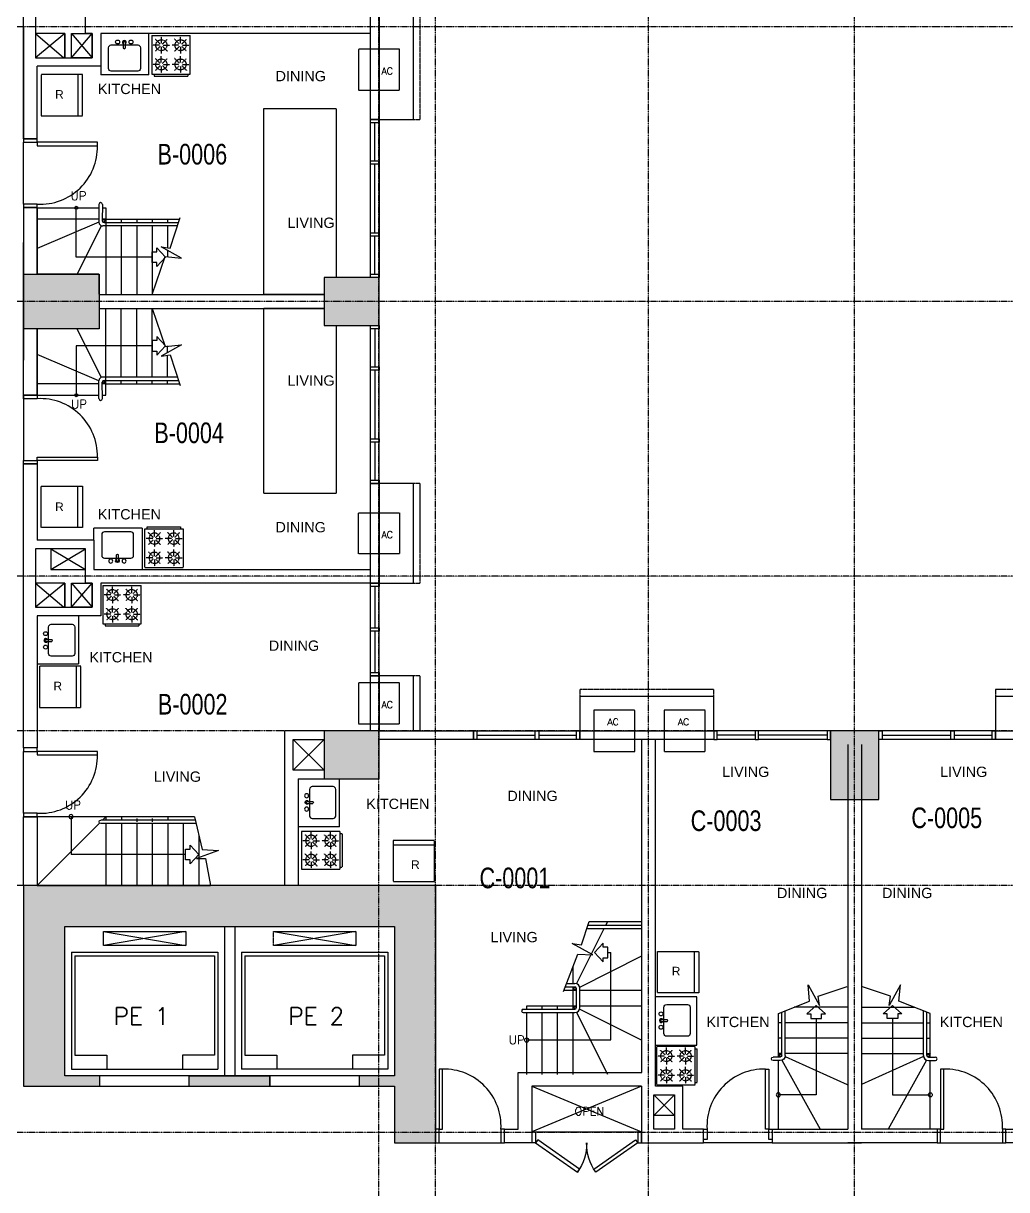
# Model space of a CAD drawing. Header units: inches. Extents: x -189245 to 740841, y -215444 to 469401.
# Drawn here: x 77961 to 92276, y -115911 to -98931 of the extents above; entities that cross this region are included whole.
import ezdxf
from ezdxf.enums import TextEntityAlignment as Align

# ---------------------------------------------------------------- set-up
doc = ezdxf.new("R2010")
doc.units = ezdxf.units.IN
doc.header["$LTSCALE"] = 10
doc.header["$MEASUREMENT"] = 0
for name, pattern in [('GRID NORMAL$0$GRID BASEMENT$0$GRID GROUND$0$GRID$0$$0$PHANTOM', [2.5, 1.25, -0.25, 0.25, -0.25, 0.25, -0.25]), ('HIDDEN', [0.375, 0.25, -0.125]), ('HIDDEN2', [0.1875, 0.125, -0.0625])]:
    doc.linetypes.add(name, pattern=pattern)
for name, color, linetype in [('1', 1, 'Continuous'), ('2', 2, 'Continuous'), ('A-DOOR', 1, 'Continuous'), ('A-EQUIPMENT', 2, 'Continuous'), ('A-EQUIPTMENT', 1, 'Continuous'), ('A-FIXTURE', 2, 'Continuous'), ('A-GRID', 8, 'Continuous'), ('A-HATCH COLUMN', 252, 'Continuous'), ('A-RAILING', 2, 'Continuous'), ('A-SHEARWALL', 6, 'Continuous'), ('A-STAIR', 1, 'Continuous'), ('A-TEXT', 3, 'Continuous'), ('A-UNIT NUMBER', 2, 'Continuous'), ('A-WINDOW', 2, 'Continuous'), ('BEAM-BODY PLANS', 150, 'HIDDEN2'), ('COLUMN', 6, 'Continuous'), ('PIPE CHASE OPENING', 1, 'Continuous'), ('TEXT', 3, 'Continuous'), ('TSG- DIM_PIPE CHASE', 1, 'Continuous'), ('TSG- plaster', 4, 'Continuous'), ('TSG- PRE CAST', 4, 'Continuous'), ('TSG-DIM_WINDWS', 1, 'Continuous')]:
    doc.layers.add(name, color=color, linetype=linetype)
doc.styles.add('ARIAL', font='ARIAL.TTF', dxfattribs={"width": 0.75})
doc.styles.add('PRSP_Simplex', font='simplex.shx')

# ---------------------------------------------------------------- blocks, each defined once
blk = doc.blocks.new('elevator - inside')
at = {"layer": 'A-EQUIPTMENT', "color": 1}
for p, q in [((562, 7526), (562, 7726)), ((562, 7726), (1762, 7726)), ((1762, 7726), (562, 7526)), ((562, 7726), (1762, 7526)), ((1762, 7726), (1762, 7526)), ((3037, 7726), (4237, 7726)), ((4237, 7726), (3037, 7526)), ((3037, 7726), (4237, 7526)), ((1762, 7526), (562, 7526)), ((4237, 7526), (3037, 7526)), ((97, 7426), (97, 5726)), ((97, 7426), (2228, 7426)), ((147, 7376), (147, 5926)), ((147, 7376), (2178, 7376)), ((2178, 7376), (2178, 5926)), ((2228, 7426), (2228, 5726)), ((2572, 7426), (2572, 5726)), ((2572, 7426), (4703, 7426)), ((2622, 7376), (2622, 5926)), ((2622, 7376), (4653, 7376)), ((4653, 7376), (4653, 5926)), ((4703, 7426), (4703, 5726)), ((147, 5926), (612, 5926)), ((612, 5926), (612, 5726)), ((2178, 5926), (1712, 5926)), ((1712, 5926), (1712, 5726)), ((2622, 5926), (3087, 5926)), ((3087, 5926), (3087, 5726)), ((4653, 5926), (4187, 5926)), ((4187, 5926), (4187, 5726)), ((97, 5726), (2228, 5726)), ((4703, 5726), (2572, 5726)), ((97, 2076), (2228, 2076)), ((97, 376), (97, 2076)), ((612, 1876), (612, 2076)), ((1712, 1876), (1712, 2076)), ((2228, 376), (2228, 2076)), ((4703, 2076), (2572, 2076)), ((2572, 376), (2572, 2076)), ((3087, 1876), (3087, 2076)), ((4187, 1876), (4187, 2076)), ((4703, 376), (4703, 2076)), ((147, 1876), (612, 1876)), ((147, 426), (147, 1876)), ((2178, 1876), (1712, 1876)), ((2178, 426), (2178, 1876)), ((2622, 426), (2622, 1876)), ((2622, 1876), (3087, 1876)), ((4653, 1876), (4187, 1876)), ((4653, 426), (4653, 1876)), ((97, 376), (2228, 376)), ((147, 426), (2178, 426)), ((2572, 376), (4703, 376)), ((2622, 426), (4653, 426)), ((1762, 276), (562, 276)), ((562, 276), (562, 76)), ((1762, 76), (562, 276)), ((562, 76), (1762, 276)), ((1762, 76), (1762, 276)), ((4237, 276), (3037, 276)), ((3037, 276), (3037, 76)), ((4237, 76), (3037, 276)), ((3037, 76), (4237, 276)), ((4237, 76), (4237, 276)), ((562, 76), (1762, 76)), ((3037, 76), (4237, 76))]:
    blk.add_line(p, q, dxfattribs=at)
at = {"layer": 'A-EQUIPTMENT', "color": 1, "linetype": 'HIDDEN'}
for p, q in [((3037, 7526), (3037, 7726)), ((4237, 7726), (4237, 7526))]:
    blk.add_line(p, q, dxfattribs=at)
blk = doc.blocks.new('telephone door')
at = {"layer": 'A-DOOR', "color": 2}
for p, q in [((50, -15), (0, -15)), ((50, -15), (0, -15)), ((50, -165), (50, -15)), ((50, -165), (50, -15)), ((1425, -15), (1475, -15)), ((1425, -165), (1425, -15)), ((1425, -15), (1475, -15)), ((1475, -15), (1475, -165)), ((0, -165), (50, -165)), ((0, -165), (50, -165)), ((1475, -165), (1425, -165)), ((1475, -165), (1425, -165))]:
    blk.add_line(p, q, dxfattribs=at)
at = {"layer": 'A-DOOR'}
for p, q in [((1425, -165), (1425, -15)), ((1475, -15), (1475, -165))]:
    blk.add_line(p, q, dxfattribs=at)
at = {"layer": 'A-DOOR', "color": 2}
for points in [[(615, 377), (643, 336), (79, -56), (50, -15)], [(860, 377), (832, 336), (1396, -56), (1425, -15)]]:
    blk.add_lwpolyline(points, close=True, dxfattribs=at)
at = {"layer": 'A-DOOR'}
for centre, start, end in [((50, -15), 0, 34.8007), ((1425, -15), 145.1993, 180)]:
    blk.add_arc(centre, 688, start, end, dxfattribs=at)
blk = doc.blocks.new('REF')
at = {"color": 1, "linetype": 'HIDDEN2'}
blk.add_line((-300, 535), (300, 535), dxfattribs=at)
blk.add_lwpolyline([(-300, 0), (300, 0), (300, 600), (-300, 600)], close=True, dxfattribs=at)
blk = doc.blocks.new('RANGE2')
at = {"layer": 'A-FIXTURE', "color": 1, "linetype": 'HIDDEN2'}
for p, q in [((-280, 0), (280, 0)), ((-280, 0), (-280, -560)), ((280, -560), (280, 0)), ((-166, -140), (-262, -140)), ((-158, -122), (-227, -53)), ((-158, -158), (-227, -227)), ((-140, -114), (-140, -18)), ((-140, -166), (-140, -262)), ((-122, -122), (-53, -53)), ((-122, -158), (-53, -227)), ((-114, -140), (-18, -140)), ((114, -140), (18, -140)), ((122, -122), (53, -53)), ((122, -158), (53, -227)), ((140, -114), (140, -18)), ((140, -166), (140, -262)), ((158, -122), (227, -53)), ((158, -158), (227, -227)), ((166, -140), (262, -140)), ((-158, -402), (-227, -333)), ((-140, -394), (-140, -298)), ((-122, -402), (-53, -333)), ((122, -402), (53, -333)), ((140, -394), (140, -298)), ((158, -402), (227, -333)), ((-166, -420), (-262, -420)), ((-158, -438), (-227, -507)), ((-140, -446), (-140, -542)), ((-122, -438), (-53, -507)), ((-114, -420), (-18, -420)), ((114, -420), (18, -420)), ((122, -438), (53, -507)), ((140, -446), (140, -542)), ((158, -438), (227, -507)), ((166, -420), (262, -420)), ((-280, -560), (280, -560)), ((-246, -560), (-246, -590)), ((-246, -590), (246, -590)), ((246, -560), (246, -590))]:
    blk.add_line(p, q, dxfattribs=at)
for centre in [(-140, -140), (140, -140), (-140, -420), (140, -420)]:
    blk.add_circle(centre, 80, dxfattribs=at)
blk = doc.blocks.new('SINK3')
at = {"layer": 'A-FIXTURE', "color": 2, "linetype": 'Continuous'}
for p, q in [((421, 17), (335, 17)), ((421, -12), (335, -12))]:
    blk.add_line(p, q, dxfattribs=at)
blk.add_lwpolyline([(40, 232), (342, 232, -0.414214), (382, 192), (382, -192, -0.414214), (342, -232), (40, -232, -0.414214), (0, -192), (0, 192, -0.414214)], format="xyb", close=True, dxfattribs=at)
at = {"layer": 'A-FIXTURE', "color": 2, "linetype": 'ByBlock'}
for centre in [(425, 100), (425, -95)]:
    blk.add_circle(centre, 28.8, dxfattribs=at)
at = {"layer": 'A-FIXTURE', "color": 2, "linetype": 'Continuous'}
for centre, radius, start, end in [((342, 3), 15.7, 115.7914, 244.2086), ((421, 3), 27.3, 211.2757, 148.7243), ((414, 3), 15.7, 295.7914, 64.2086)]:
    blk.add_arc(centre, radius, start, end, dxfattribs=at)
blk = doc.blocks.new('A$C4F220A58')
at = {"layer": 'A-FIXTURE'}
blk.add_lwpolyline([(-31600, -6825), (-31000, -6825), (-31000, -6125), (-31600, -6125)], dxfattribs=at)
at = {"layer": 'A-FIXTURE', "xscale": -1, "rotation": 270}
blk.add_blockref('REF', (-31569, -5764), dxfattribs=at)
at = {"layer": 'A-FIXTURE', "extrusion": (6.16298e-32, -7.36223e-45, -1), "xscale": -1, "zscale": -0.9999999999999999, "rotation": 180}
blk.add_blockref('SINK3', (31095, -6466), dxfattribs=at)
at = {"layer": 'A-FIXTURE', "linetype": 'HIDDEN2', "extrusion": (1.97215e-31, -2.36106e-44, -1), "xscale": -1, "zscale": -1, "rotation": 270}
blk.add_blockref('RANGE2', (31582, -7125), dxfattribs=at)
at = {"layer": 'A-TEXT', "insert": (-31237, -5686), "char_height": 125, "width": 5794.76, "attachment_point": 3}
blk.add_mtext('{\\fArial|b0|i0|c0|p34;R}', dxfattribs=at)
at = {"layer": 'TEXT', "char_height": 150, "width": 1290}
for s, insert, attachment_point in [('{\\fArial|b0|i0|c0|p34;LIVING}', (-29943, -2924), 9), ('{\\fArial|b0|i0|c0|p34;LIVING}', (-27457, -2924), 7), ('{\\fArial|b0|i0|c0|p34;DINING}', (-29098, -4688), 9), ('{\\fArial|b0|i0|c0|p34;DINING}', (-28302, -4688), 7), ('{\\fArial|b0|i0|c0|p34;KITCHEN}', (-29938, -6566), 9), ('{\\fArial|b0|i0|c0|p34;KITCHEN}', (-27462, -6566), 7)]:
    blk.add_mtext(s, dxfattribs=dict(at, insert=insert, attachment_point=attachment_point))
blk = doc.blocks.new('A$C1B640851')
at = {"layer": 'A-RAILING', "color": 1}
for p in [(508, 550), (-1157, 0)]:
    blk.add_line(p, (508, 0), dxfattribs=at)
at = {"layer": 'A-STAIR', "color": 2}
for p, q in [((-1288, 550), (-1399, 73)), ((-1311, 450), (75, 450)), ((-1299, 500), (75, 500)), ((-1399, 73), (-1637, 58)), ((-1637, 58), (-1316, -58)), ((-1226, 136), (-1350, 0)), ((-1226, 78), (-1226, 136)), ((-1157, 78), (-1226, 78)), ((-1157, -78), (-1157, 78)), ((-1451, -60), (-1522, -450)), ((-1316, -58), (-1451, -60)), ((-1350, 0), (-1226, -137)), ((-1226, -137), (-1226, -78)), ((-1226, -78), (-1157, -78))]:
    blk.add_line(p, q, dxfattribs=at)
at = {"layer": 'A-STAIR'}
for p, q in [((-1288, 550), (1000, 550)), ((-900, 550), (-900, 500)), ((-675, 524), (-675, 474)), ((-450, 524), (-450, 474)), ((-225, 550), (-225, 500)), ((0, 550), (0, 500)), ((0, 550), (50, 500)), ((-1125, 450), (-1125, -450)), ((-900, 450), (-900, -450)), ((-675, 450), (-675, -450)), ((-450, 450), (-450, -450)), ((-225, 450), (-225, -450)), ((0, 450), (0, -450)), ((93, 457), (1000, -450)), ((-1350, 282), (-1350, -450))]:
    blk.add_line(p, q, dxfattribs=at)
at = {"layer": 'A-STAIR', "color": 2}
blk.add_circle((508, 550), 30, dxfattribs=at)
blk.add_arc((75, 475), 25, 270, 90, dxfattribs=at)
blk = doc.blocks.new('grid')
at = {"layer": 'A-GRID', "linetype": 'GRID NORMAL$0$GRID BASEMENT$0$GRID GROUND$0$GRID$0$$0$PHANTOM'}
for p, q in [((-77958.8, -228688.5), (-77958.8, -289256.3)), ((-74858.8, -228688.5), (-74858.8, -289256.3)), ((-71858.8, -228688.5), (-71858.8, -289256.3)), ((-78783.8, -230188.4), (-78783.8, -289282.1)), ((-33688.1, -244786.6), (-100703.6, -244786.6)), ((-33688.1, -248786.6), (-100703.6, -248786.6)), ((-33688.1, -252786.6), (-100703.5, -252786.6)), ((-33688.1, -255036.6), (-100703.5, -255036.6)), ((-33688.1, -257286.6), (-100703.5, -257286.6)), ((-33688.1, -260886.6), (-100703.6, -260886.6))]:
    blk.add_line(p, q, dxfattribs=at)
blk = doc.blocks.new('A$C43B13249')
at = {"layer": 'A-RAILING', "color": 2}
for p, q in [((900, 1075), (900, 1723)), ((950, 1075), (950, 1703)), ((975, 1050), (1075, 1050)), ((975, 1000), (1075, 1000))]:
    blk.add_line(p, q, dxfattribs=at)
for centre, radius, start, end in [((975, 1075), 75, 180, 270), ((975, 1075), 25, 180, 270), ((1075, 1025), 25, 270, 90)]:
    blk.add_arc(centre, radius, start, end, dxfattribs=at)
at = {"layer": 'A-STAIR'}
for p, q in [((0, 1775), (768, 1775)), ((0, 1550), (900, 1550)), ((950, 1550), (1000, 1550)), ((1000, 1050), (1000, 1683)), ((0, 1325), (900, 1325)), ((950, 1325), (1000, 1325)), ((0, 1100), (900, 1100)), ((902, 1056), (0, 650)), ((1000, 1100), (950, 1078)), ((950, 1100), (1000, 1100)), ((1000, 1100), (972, 1050)), ((947, 1005), (389, 0)), ((1000, 0), (1000, 1000))]:
    blk.add_line(p, q, dxfattribs=at)
at = {"layer": 'A-STAIR', "color": 2}
blk.add_lwpolyline([(1000, 1683), (545, 1864), (565, 2102), (403, 1802), (420, 1936), (0, 2079)], dxfattribs=at)
blk.add_lwpolyline([(313, 1679), (450, 1803), (586, 1679), (528, 1679), (528, 1610), (372, 1610), (372, 1679)], close=True, dxfattribs=at)
at = {"layer": 'A-STAIR'}
blk.add_lwpolyline([(450, 1610), (450, 500), (1000, 500)], dxfattribs=at)
at = {"layer": 'A-STAIR', "color": 2}
blk.add_circle((1000, 500), 30, dxfattribs=at)

msp = doc.modelspace()

# ---------------------------------------------------------------- hatches: boundary and pattern name
at = {"layer": 'A-HATCH COLUMN'}
msp.add_hatch(color=256, dxfattribs=at).paths.add_polyline_path([(80376.34646, -114255.85693), (80376.34646, -114405.85693), (81548.34625, -114405.85693), (81548.34625, -114255.85693)])
msp.add_hatch(color=256, dxfattribs=at).paths.add_polyline_path([(80376.34646, -114255.85693), (80376.34646, -114405.85693), (81548.34625, -114405.85693), (81548.34625, -114255.85693)])
at = {"layer": 'COLUMN', "linetype": 'Continuous'}
for points in [[(77964.01965, -102580.85693), (79064.01925, -102580.85683), (79064.01952, -103380.85683), (77964.01965, -103380.85693)], [(82339.01965, -103330.85693), (83139.01965, -103330.85693), (83139.01965, -102630.85693), (82339.01965, -102630.85693)], [(82339.01965, -109930.85693), (83139.01965, -109930.85693), (83139.01965, -109230.85693), (82339.01965, -109230.85693)], [(89714.01965, -110230.85693), (90414.01965, -110230.85693), (90414.01965, -109230.85693), (89714.01965, -109230.85693)], [(83964.01965, -111480.85693), (77964.01965, -111480.85693), (77964.01965, -114405.85693), (79076.51965, -114405.85693), (79076.51965, -114255.85693), (78564.01965, -114255.85693), (78564.01965, -112080.85693), (83364.01965, -112080.85693), (83364.01965, -114255.85693), (82848.34625, -114255.85693), (82848.34625, -114405.85693), (83364.01965, -114405.85693), (83364.01965, -115230.85693), (83964.01965, -115230.85693)]]:
    msp.add_hatch(color=253, dxfattribs=at).paths.add_polyline_path(points)

# ---------------------------------------------------------------- linework, layer by layer
at = {"layer": '1', "linetype": 'ByBlock'}
for points in [[(79836.05261, -102880.88965), (80028.20263, -102327.41645), (80265.77971, -102347.69302), (79966.40643, -102185.5535), (80099.94927, -102203.02002), (80243.58016, -101756.09758)], [(79836.05261, -103080.71071), (80028.20263, -103634.1839), (80265.77971, -103613.90733), (79966.40643, -103776.04686), (80099.94927, -103758.58034), (80243.58016, -104205.50278)], [(85824.22799, -113023.87951), (86035.4737, -112480.22995), (86250.8425, -112493.91231), (85953.22071, -112328.57977), (86086.56907, -112347.47375), (86199.40817, -112008.84181)]]:
    msp.add_lwpolyline(points, dxfattribs=at)
at = {"layer": '2', "color": 2}
for p, q in [((78164.01965, -109480.85693), (77964.01965, -109480.85693)), ((77964.01965, -110480.85693), (78164.01965, -110480.85693)), ((84964.01965, -115230.85693), (84964.01965, -115030.85693))]:
    msp.add_line(p, q, dxfattribs=at)
for points in [[(78163.83288, -100663.30038), (78163.83288, -100613.30038), (77964.01965, -100613.30607), (77964.01965, -100663.30038)], [(78163.83288, -100663.30038), (78163.83288, -100613.30038), (77964.01965, -100613.30607), (77964.01965, -100663.30038)], [(78163.83288, -100663.30038), (78163.83288, -100713.30038), (79038.83288, -100713.30038), (79038.83288, -100663.30038)], [(78163.83288, -100663.30038), (78163.83288, -100713.30038), (79038.83288, -100713.30038), (79038.83288, -100663.30038)], [(78163.83288, -101613.30038), (78163.83288, -101563.30038), (77963.83288, -101563.30038), (77964.01965, -101613.30038)], [(78163.83288, -101613.30038), (78163.83288, -101563.30038), (77963.83288, -101563.30038), (77964.01965, -101613.30038)], [(78163.83288, -104346.12548), (78163.83288, -104396.12548), (77964.01965, -104396.12548), (77964.01965, -104346.12548)], [(78163.83288, -105296.12548), (78163.83288, -105246.12548), (79038.83288, -105246.12548), (79038.83288, -105296.12548)], [(78163.83288, -105296.12548), (78163.83288, -105346.12548), (77964.01965, -105346.12548), (77964.01965, -105296.12548)], [(88814.01965, -115030.85693), (88764.01965, -115030.85693), (88764.01965, -114155.85693), (88814.01965, -114155.85693)], [(91314.01965, -115030.85693), (91364.01965, -115030.85693), (91364.01965, -114155.85693), (91314.01965, -114155.85693)], [(87864.01965, -115030.85693), (87914.01965, -115030.85693), (87914.01965, -115180.85693), (87864.01965, -115180.85693)], [(88814.01965, -115030.85693), (88864.01965, -115030.85693), (88864.01965, -115180.85693), (88814.01965, -115180.85693)], [(91314.01965, -115030.85693), (91264.01965, -115030.85693), (91264.01965, -115230.85693), (91314.01965, -115230.85693)], [(92264.01965, -115030.85693), (92214.01965, -115030.85693), (92214.01965, -115230.85693), (92264.01965, -115230.85693)]]:
    msp.add_lwpolyline(points, close=True, dxfattribs=at)
at = {"layer": 'A-DOOR'}
for p, q in [((77963.83288, -101563.30038), (77963.83288, -100663.30038)), ((77964.01965, -104346.12548), (77964.01965, -105296.12548)), ((77964.01965, -110430.85693), (77964.01965, -109530.85693)), ((85418.11667, -115069.02088), (86905.78452, -115069.02088)), ((84014.01965, -115230.85693), (84914.01965, -115230.85693)), ((88864.01965, -115230.85693), (87864.01965, -115230.85693)), ((91314.01965, -115230.85693), (92214.01965, -115230.85693))]:
    msp.add_line(p, q, dxfattribs=at)
at = {"layer": 'A-DOOR', "color": 2}
for p, q in [((77964.01965, -109480.85693), (77964.01965, -109530.85693)), ((78164.01965, -109530.85693), (78164.01965, -109480.85693)), ((77964.01965, -109530.85693), (78164.01965, -109530.85693)), ((78164.01965, -109530.85693), (78164.01965, -109580.85693)), ((79039.01965, -109530.85693), (78164.01965, -109530.85693)), ((78164.01965, -109580.85693), (79039.01965, -109580.85693)), ((79039.01965, -109580.85693), (79039.01965, -109530.85693)), ((78164.01965, -110430.85693), (77964.01965, -110430.85693)), ((77964.01965, -110430.85693), (77964.01965, -110480.85693)), ((78164.01965, -110480.85693), (78164.01965, -110430.85693)), ((84064.01965, -114155.85693), (84014.01965, -114155.85693)), ((84014.01965, -114155.85693), (84014.01965, -115030.85693)), ((84064.01965, -115030.85693), (84064.01965, -114155.85693)), ((84014.01965, -115030.85693), (83964.01965, -115030.85693)), ((84014.01965, -115030.85693), (84064.01965, -115030.85693)), ((84014.01965, -115230.85693), (84014.01965, -115030.85693)), ((84964.01965, -115030.85693), (84914.01965, -115030.85693)), ((84914.01965, -115030.85693), (84914.01965, -115230.85693)), ((83964.01965, -115230.85693), (84014.01965, -115230.85693)), ((84914.01965, -115230.85693), (84964.01965, -115230.85693))]:
    msp.add_line(p, q, dxfattribs=at)
at = {"layer": 'A-DOOR'}
for centre, start, end in [((78208.48952, -100733.90281), 266.918041461, 1.421327571), ((78208.48952, -100733.90281), 266.918041461, 1.421327571), ((78208.48952, -105225.52305), 358.578672429, 93.081958539), ((78208.6763, -109601.45936), 266.918041461, 1.421327578), ((84084.62208, -114986.20029), 356.918041447, 91.421327578), ((88743.41722, -114986.20029), 88.578672422, 183.081958546), ((88743.41722, -114986.20029), 88.578672429, 183.081958546), ((91384.62208, -114986.20029), 356.918041454, 91.421327578), ((91384.62208, -114986.20029), 356.918041454, 91.421327578)]:
    msp.add_arc(centre, 830.59891, start, end, dxfattribs=at)
at = {"layer": 'A-EQUIPMENT', "ltscale": 100}
for points in [[(83139.01965, -100330.85398), (83639.01965, -100330.85398), (83639.01965, -97630.85983), (83139.01965, -97630.85983)], [(83139.01965, -107080.85691), (83639.01965, -107080.85691), (83639.01965, -105630.85983), (83139.01965, -105630.85983)], [(83139.01965, -109230.85691), (83639.01965, -109230.85691), (83639.01965, -108430.85691), (83139.01965, -108430.85691)], [(88014.01965, -109230.85691), (88014.01965, -108730.85691), (86064.01965, -108730.85691), (86064.01965, -109230.85691)], [(94014.01965, -109230.85691), (94014.01965, -108730.85691), (92114.01965, -108730.85691), (92114.01965, -109230.85691)]]:
    msp.add_lwpolyline(points, dxfattribs=at)
at = {"layer": 'A-EQUIPTMENT', "linetype": 'HIDDEN'}
for points in [[(83639.01965, -100330.85398), (83739.01965, -100330.85398), (83739.01965, -97630.85983), (83639.01965, -97630.85983)], [(83639.01965, -107080.85691), (83739.01965, -107080.85691), (83739.01965, -105630.85983), (83639.01965, -105630.85983)], [(83639.01965, -109230.85691), (83739.01965, -109230.85691), (83739.01965, -108430.85691), (83639.01965, -108430.85691)], [(88014.01965, -108730.85691), (88014.01965, -108630.85691), (86064.01965, -108630.85691), (86064.01965, -108730.85691)], [(94014.01965, -108730.85691), (94014.01965, -108630.85691), (92114.01965, -108630.85691), (92114.01965, -108730.85691)]]:
    msp.add_lwpolyline(points, dxfattribs=at)
at = {"layer": 'A-EQUIPTMENT', "color": 1, "linetype": 'HIDDEN2'}
for points in [[(83439.01965, -99305.85691), (82839.01965, -99305.85691), (82839.01965, -99905.85691), (83439.01965, -99905.85691)], [(83439.01965, -106655.85691), (82839.01965, -106655.85691), (82839.01965, -106055.85691), (83439.01965, -106055.85691)], [(83439.01965, -108530.85691), (82839.01965, -108530.85691), (82839.01965, -109130.85691), (83439.01965, -109130.85691)], [(86864.01965, -108930.85691), (86264.01965, -108930.85691), (86264.01965, -109530.85691), (86864.01965, -109530.85691)], [(87889.01965, -108930.85691), (87289.01965, -108930.85691), (87289.01965, -109530.85691), (87889.01965, -109530.85691)]]:
    msp.add_lwpolyline(points, close=True, dxfattribs=at)
at = {"layer": 'A-FIXTURE', "color": 2}
for p, q in [((79788.44301, -99681.82855), (79788.48621, -99081.82855)), ((79088.82921, -99557.15123), (79088.82023, -99681.77819)), ((79788.44301, -99681.82855), (79088.82023, -99681.77819)), ((79688.62978, -106279.99805), (78989.007, -106280.04842)), ((78989.01965, -106455.71293), (78989.007, -106280.04842)), ((79688.62978, -106279.99805), (79688.67298, -106879.99805)), ((78764.01965, -107557.06191), (78764.01965, -108256.68469)), ((78164.01965, -108256.68469), (78764.01965, -108256.68469)), ((82564.01966, -110630.47971), (82564.01966, -109930.85693)), ((82564.01966, -110630.47971), (81964.01966, -110630.47971))]:
    msp.add_line(p, q, dxfattribs=at)
at = {"layer": 'A-RAILING'}
for p, q in [((79061.14724, -101566.4149), (79061.12852, -101826.4149)), ((79111.14724, -101566.4185), (79111.12996, -101806.4185)), ((80203.27955, -101881.49713), (79116.12456, -101881.41886)), ((79136.12816, -101831.4203), (80219.34806, -101831.49828)), ((80203.27955, -104080.10323), (79116.12456, -104080.18149)), ((79061.14724, -104395.18545), (79061.12852, -104135.18545)), ((79111.14724, -104395.18185), (79111.12996, -104155.18185)), ((79136.12816, -104130.18005), (80219.34806, -104130.10207)), ((86182.74715, -112058.84181), (86963.88057, -112058.84181)), ((86166.08612, -112108.84181), (86963.88057, -112108.84181)), ((85868.92815, -112908.84181), (85988.88738, -112908.84181)), ((85849.49966, -112958.84181), (85988.88738, -112958.84181)), ((86013.88738, -113258.84181), (86013.88738, -112983.84181)), ((86063.88738, -113258.84181), (86063.88738, -112983.84181)), ((85238.88738, -113283.84181), (85988.88738, -113283.84181)), ((85238.88738, -113333.84181), (85988.88738, -113333.84181))]:
    msp.add_line(p, q, dxfattribs=at)
for centre in [(78731.14364, -101616.39115), (78731.27592, -104345.20921)]:
    msp.add_circle(centre, 22.00701, dxfattribs=at)
for centre, radius, start, end in [((79086.14724, -101566.4167), 25, 359.995875209, 179.995875209), ((79116.12852, -101826.41886), 55, 179.995875209, 269.995875208), ((79136.12996, -101806.4203), 25, 179.995875209, 269.995875208), ((79116.12852, -104135.18149), 55, 90.004124792, 180.004124791), ((79136.12996, -104155.18005), 25, 90.004124792, 180.004124791), ((79086.14724, -104395.18365), 25, 180.004124791, 0.004124791), ((85988.88738, -112983.84181), 75, 0, 90), ((85988.88738, -112983.84181), 25, 0, 90), ((85238.88738, -113308.84181), 25, 90, 270), ((85988.88738, -113258.84181), 75, 270, 0), ((85988.88738, -113258.84181), 25, 270, 0)]:
    msp.add_arc(centre, radius, start, end, dxfattribs=at)
at = {"layer": 'A-SHEARWALL'}
for p, q in [((83964.01965, -111480.85693), (77964.01965, -111480.85693)), ((77964.01965, -111480.85693), (77964.01965, -114405.85693)), ((83964.01965, -115230.85693), (83964.01965, -111480.85693)), ((78564.01965, -114255.85693), (78564.01965, -112080.85693)), ((78564.01965, -112080.85693), (83364.01965, -112080.85693)), ((83364.01965, -112080.85693), (83364.01965, -114255.85693)), ((79076.51965, -114255.85693), (78564.01965, -114255.85693)), ((79076.51965, -114405.85693), (79076.51965, -114255.85693)), ((80885.84636, -114255.85693), (80376.34646, -114255.85693)), ((80376.34646, -114405.85693), (80376.34646, -114255.85693)), ((80376.34646, -114255.85693), (81548.34625, -114255.85693)), ((81548.34625, -114255.85693), (81035.84636, -114255.85693)), ((83364.01965, -114255.85693), (82848.34625, -114255.85693)), ((82848.34625, -114255.85693), (82848.34625, -114405.85693)), ((77964.01965, -114405.85693), (79076.51965, -114405.85693)), ((80376.34646, -114405.85693), (81548.34625, -114405.85693)), ((82848.34625, -114405.85693), (83364.01965, -114405.85693)), ((83364.01965, -114405.85693), (83364.01965, -115230.85693)), ((83364.01965, -115230.85693), (83964.01965, -115230.85693))]:
    msp.add_line(p, q, dxfattribs=at)
at = {"layer": 'A-SHEARWALL', "color": 2}
for p, q in [((80889.01965, -112076.23051), (80889.01965, -114251.23051)), ((81039.01965, -112076.23051), (81039.01965, -114251.23051))]:
    msp.add_line(p, q, dxfattribs=at)
at = {"layer": 'A-SHEARWALL', "linetype": 'ByBlock', "ltscale": 100}
msp.add_lwpolyline([(81889.01965, -109355.85693), (82339.01965, -109355.85693), (82339.01965, -109805.85693), (81889.01965, -109805.85693)], close=True, dxfattribs=at)
at = {"layer": 'A-SHEARWALL'}
for points in [[(81548.34625, -114255.85693), (80376.34646, -114255.85693)], [(80376.34646, -114405.85693), (81548.34625, -114405.85693), (81548.34625, -114255.85693)], [(81548.34625, -114255.85693), (81548.34625, -114405.85693)], [(81548.34625, -114255.85693), (81548.34625, -114405.85693)]]:
    msp.add_lwpolyline(points, dxfattribs=at)
at = {"layer": 'A-STAIR'}
for p, q in [((78163.7006, -101616.35029), (79061.14364, -101616.3431)), ((79111.14364, -101616.3467), (79161.14364, -101616.35029)), ((79161.13899, -101681.00489), (79161.05977, -102781.42257)), ((79161.14364, -101616.35029), (79161.13176, -101781.4221)), ((79061.12867, -101824.41026), (78163.65785, -102210.20449)), ((79061.13176, -101781.41491), (78163.68873, -101781.35032)), ((79094.25917, -101876.88401), (78742.85555, -102580.85686)), ((79161.13176, -101781.4221), (79111.13021, -101802.91618)), ((79161.13176, -101781.4221), (79111.13176, -101781.4185)), ((79161.13176, -101781.4221), (79127.24939, -101829.78984)), ((79161.12456, -101881.4221), (79161.05261, -102880.88743)), ((79161.13176, -101781.4221), (80235.41657, -101781.49944)), ((79386.12456, -101881.4383), (79386.05261, -102880.88743)), ((79386.13176, -101781.4383), (79386.12816, -101831.4383)), ((79611.12456, -101881.4545), (79611.05261, -102880.88743)), ((79611.13176, -101781.4545), (79611.12816, -101831.4545)), ((79836.12456, -101881.4707), (79836.05261, -102880.88743)), ((79836.13176, -101781.4707), (79836.12816, -101831.4707)), ((80061.12456, -101881.48689), (80061.10178, -102197.93902)), ((80061.13176, -101781.48689), (80061.12816, -101831.48689)), ((80061.09898, -102236.83865), (80061.09201, -102333.61559)), ((79161.12456, -104080.17825), (79161.05261, -103080.71293)), ((79161.13899, -104280.59546), (79161.05977, -103180.17778)), ((79386.12456, -104080.16206), (79386.05261, -103080.71293)), ((79611.12456, -104080.14586), (79611.05261, -103080.71293)), ((79836.12456, -104080.12966), (79836.05261, -103080.71293)), ((79094.25917, -104084.71634), (78742.91213, -103380.85686)), ((80061.09898, -103724.76171), (80061.09201, -103627.98476)), ((79061.12867, -104137.1901), (78163.65785, -103751.39587)), ((80061.12456, -104080.11346), (80061.10178, -103763.66133)), ((79061.13176, -104180.18545), (78163.68873, -104180.25003)), ((79161.13176, -104180.17825), (79111.13021, -104158.68417)), ((79161.13176, -104180.17825), (79111.13176, -104180.18185)), ((79161.13176, -104180.17825), (79127.24939, -104131.81051)), ((79161.13176, -104180.17825), (80235.41657, -104180.10091)), ((79161.14364, -104345.25006), (79161.13176, -104180.17825)), ((79386.13176, -104180.16206), (79386.12816, -104130.16206)), ((79611.13176, -104180.14586), (79611.12816, -104130.14586)), ((79836.13176, -104180.12966), (79836.12816, -104130.12966)), ((80061.13176, -104180.11346), (80061.12816, -104130.11346)), ((78163.7006, -104345.25006), (79061.14364, -104345.25726)), ((79111.14364, -104345.25366), (79161.14364, -104345.25006)), ((86199.40817, -112008.84181), (86963.88057, -112008.84181)), ((86441.57454, -112058.84181), (86463.88738, -112014.46716)), ((86012.28768, -112912.58575), (86416.43311, -112108.84181)), ((85964.01966, -112334.50524), (85964.01966, -112330.09112)), ((86060.21988, -112960.67556), (86963.88738, -112508.84181)), ((86469.73009, -112458.84181), (86513.88738, -112458.84181)), ((85963.88738, -112908.84181), (85963.88738, -112664.4603)), ((85830.07118, -113008.84181), (86013.88738, -113008.84181)), ((85963.88738, -113283.84181), (85963.88738, -112958.84181)), ((85963.88738, -113008.84181), (85989.02861, -112958.84221)), ((85963.88738, -113008.84181), (86013.88738, -112983.84181)), ((86063.88738, -113008.84181), (86963.88738, -113008.84181)), ((85288.88738, -113233.84181), (86013.88738, -113233.84181)), ((85288.88738, -113233.84181), (86013.88738, -113233.84181)), ((85288.88738, -113283.84181), (85288.88738, -113233.84181)), ((85513.88738, -113283.84181), (85513.88738, -113233.84181)), ((85738.88738, -113283.84181), (85738.88738, -113233.84181)), ((85963.88738, -113233.84181), (86013.88738, -113258.84181)), ((85963.88738, -113233.84181), (85989.02861, -113283.84141)), ((86063.88738, -113233.84181), (86963.88738, -113233.84181)), ((85288.88738, -114233.84181), (85288.88738, -113333.84181)), ((85513.88738, -114233.84181), (85513.88738, -113333.84181)), ((85738.88738, -114233.84181), (85738.88738, -113333.84181)), ((85963.88738, -114233.84181), (85963.88738, -113333.84181)), ((86012.28768, -113330.09787), (86463.88738, -114228.21647)), ((86060.21988, -113282.00806), (86963.88738, -113733.84181))]:
    msp.add_line(p, q, dxfattribs=at)
for points in [[(79836.09201, -102333.5994), (78731.09201, -102333.51985), (78731.14364, -101616.39115)], [(79836.09201, -103628.00096), (78731.09201, -103628.08051), (78731.14364, -104345.20921)], [(85288.88738, -113730.15211), (86513.88738, -113730.15211), (86513.88738, -112458.84181)]]:
    msp.add_lwpolyline(points, dxfattribs=at)
at = {"layer": 'A-STAIR', "color": 2}
for points in [[(79904.92197, -102197.10435), (80029.21687, -102333.6133), (79904.90231, -102470.10435), (79904.90652, -102411.60435), (79836.0864, -102411.5994), (79836.09763, -102255.5994), (79904.91775, -102255.60435)], [(79904.92197, -103764.496), (80029.21687, -103627.98706), (79904.90231, -103491.496), (79904.90652, -103549.996), (79836.0864, -103550.00096), (79836.09763, -103706.00096), (79904.91775, -103705.996)], [(86400.90997, -112322.34181), (86276.60523, -112458.84181), (86400.90997, -112595.34181), (86400.90997, -112536.84181), (86469.73009, -112536.84181), (86469.73009, -112380.84181), (86400.90997, -112380.84181)]]:
    msp.add_lwpolyline(points, close=True, dxfattribs=at)
msp.add_circle((85288.88738, -113733.84181), 30, dxfattribs=at)
at = {"layer": 'A-WINDOW', "color": 1}
for p, q in [((83014.01965, -102630.85693), (83013.83965, -95181.32362)), ((83139.01965, -100330.85401), (83139.01965, -102630.85401)), ((83014.01965, -109230.85693), (83014.01965, -103330.85693)), ((83139.01965, -105630.85985), (83139.01965, -103330.85985)), ((83139.01965, -108380.85693), (83139.01965, -107130.85693)), ((84564.01965, -109230.85693), (86014.01965, -109230.85693)), ((89664.01965, -109230.85693), (88064.01965, -109230.85693)), ((92064.01965, -109230.85693), (90464.01965, -109230.85693)), ((85414.01965, -109355.85693), (84564.01965, -109355.85693)), ((86014.01965, -109355.85693), (85464.01965, -109355.85693)), ((88614.01964, -109355.85693), (88064.01964, -109355.85693)), ((89664.05582, -109355.85693), (88664.01964, -109355.85693)), ((91464.10364, -109355.86159), (90464.05583, -109355.95474)), ((92064.10364, -109355.86159), (91514.10365, -109355.91282)), ((82848.34625, -114255.85693), (79076.51965, -114255.85693)), ((79076.51965, -114405.85693), (82848.34625, -114405.85693))]:
    msp.add_line(p, q, dxfattribs=at)
at = {"layer": 'A-WINDOW'}
for p, q in [((83139.01965, -100380.85401), (83139.01965, -100330.85401)), ((83076.51965, -100930.85401), (83076.51965, -100380.85401)), ((83076.51965, -101980.85401), (83076.51965, -100980.85401)), ((83139.01965, -100930.85401), (83139.01965, -100980.85401)), ((83076.51965, -102580.85401), (83076.51965, -102030.85401)), ((83139.01965, -101980.85401), (83139.01965, -102030.85401)), ((83139.01965, -102580.85401), (83139.01965, -102630.85401)), ((83076.51965, -103380.85985), (83076.51965, -103930.85985)), ((83139.01965, -103380.85985), (83139.01965, -103330.85985)), ((83076.51965, -103980.85985), (83076.51965, -104980.85985)), ((83139.01965, -103980.85985), (83139.01965, -103930.85985)), ((83076.51965, -105030.85985), (83076.51965, -105580.85985)), ((83139.01965, -105030.85985), (83139.01965, -104980.85985)), ((83139.01965, -105580.85985), (83139.01965, -105630.85985)), ((83076.51965, -107130.85693), (83076.51965, -107730.85693)), ((83139.01965, -107130.85693), (83139.01965, -107080.85693)), ((83076.51965, -107780.85693), (83076.51965, -108380.85693)), ((83139.01965, -107780.85693), (83139.01965, -107730.85693)), ((83139.01965, -108430.85693), (83139.01965, -108380.85693)), ((84514.01965, -109230.85693), (84564.01965, -109230.85693)), ((84564.01965, -109293.35693), (85414.01965, -109293.35693)), ((85414.01965, -109230.85693), (85464.01965, -109230.85693)), ((85464.01965, -109293.35693), (86014.01965, -109293.35693)), ((86064.01965, -109230.85693), (86014.01965, -109230.85693)), ((88014.01965, -109230.85693), (88064.01965, -109230.85693)), ((88614.01965, -109293.35693), (88064.01965, -109293.35693)), ((88664.01965, -109230.85693), (88614.01965, -109230.85693)), ((89664.01965, -109293.35693), (88664.01965, -109293.35693)), ((89714.01965, -109230.85693), (89664.01965, -109230.85693)), ((90414.01965, -109230.85693), (90464.01965, -109230.85693)), ((90464.09781, -109293.31967), (91464.09781, -109293.22652)), ((91514.01965, -109230.85693), (91464.01965, -109230.85693)), ((91514.0978, -109293.22187), (92064.0978, -109293.17064)), ((92114.01965, -109230.85693), (92064.01965, -109230.85693))]:
    msp.add_line(p, q, dxfattribs=at)
at = {"layer": 'A-WINDOW', "linetype": 'ByBlock', "ltscale": 100}
for points in [[(83014.01965, -100330.85401), (83139.01965, -100330.85401), (83139.01965, -100380.85401), (83014.01965, -100380.85401)], [(83014.01965, -100930.85401), (83139.01965, -100930.85401), (83139.01965, -100980.85401), (83014.01965, -100980.85401)], [(83014.01965, -101980.85401), (83139.01965, -101980.85401), (83139.01965, -102030.85401), (83014.01965, -102030.85401)], [(83014.01965, -102580.85401), (83138.87776, -102580.85401), (83138.87776, -102630.85693), (83014.01965, -102630.85693)], [(83014.01965, -103330.85693), (83139.01965, -103330.85693), (83139.01965, -103380.85985), (83014.01965, -103380.85985)], [(83014.01965, -103930.85985), (83139.01965, -103930.85985), (83139.01965, -103980.85985), (83014.01965, -103980.85985)], [(83014.01965, -104980.85985), (83139.01965, -104980.85985), (83139.01965, -105030.85985), (83014.01965, -105030.85985)], [(83014.01965, -105580.85985), (83139.01965, -105580.85985), (83139.01965, -105630.85985), (83014.01965, -105630.85985)], [(83014.01965, -107080.85693), (83139.01965, -107080.85693), (83139.01965, -107130.85693), (83014.01965, -107130.85693)], [(83014.01965, -107730.85693), (83139.01965, -107730.85693), (83139.01965, -107780.85693), (83014.01965, -107780.85693)], [(83014.01965, -108380.85693), (83139.01965, -108380.85693), (83139.01965, -108430.85693), (83014.01965, -108430.85693)], [(84514.01965, -109230.85693), (84564.01965, -109230.85693), (84564.01965, -109355.85693), (84514.01965, -109355.85693)], [(85414.01965, -109230.85693), (85464.01965, -109230.85693), (85464.01965, -109355.85693), (85414.01965, -109355.85693)], [(86014.01965, -109230.85693), (86064.01965, -109230.85693), (86064.01965, -109355.85693), (86014.01965, -109355.85693)], [(88064.01964, -109230.85693), (88014.01964, -109230.85693), (88014.01964, -109355.85693), (88064.01964, -109355.85693)], [(88664.01964, -109230.85693), (88614.01964, -109230.85693), (88614.01964, -109355.85693), (88664.01964, -109355.85693)], [(89714.05582, -109230.85693), (89664.05582, -109230.85693), (89664.05582, -109355.85693), (89714.05582, -109355.85693)], [(90414.04418, -109230.86159), (90464.04418, -109230.85693), (90464.05582, -109355.85693), (90414.05582, -109355.86159)], [(91464.092, -109230.86159), (91514.092, -109230.85693), (91514.10364, -109355.85693), (91464.10364, -109355.86159)], [(92064.092, -109230.86159), (92114.092, -109230.85693), (92114.10364, -109355.85693), (92064.10364, -109355.86159)]]:
    msp.add_lwpolyline(points, close=True, dxfattribs=at)
at = {"layer": 'BEAM-BODY PLANS', "color": 1}
for p, q in [((81464.01965, -102879.71293), (81464.01965, -100171.88939)), ((81464.01965, -100171.88939), (82513.83965, -100171.88939)), ((82513.83965, -100171.88939), (82513.83965, -102630.85401)), ((78163.83288, -102580.85691), (78163.83288, -101604.71293)), ((78166.2236, -102580.85691), (78163.83288, -102580.85691)), ((79064.01932, -102580.85683), (78166.2236, -102580.85691)), ((79064.01935, -102879.71293), (79064.01932, -102580.85683)), ((82513.83965, -102630.85401), (82339.01965, -102630.85693)), ((82339.01965, -102630.85693), (82339.01965, -103079.71272)), ((82339.00268, -102879.71293), (81464.01965, -102879.71293)), ((79064.01942, -103079.71236), (79064.01932, -103380.85704)), ((81464.01965, -105774.88717), (81464.01995, -103079.71262)), ((81464.01965, -103079.71293), (82339.00268, -103079.71293)), ((82339.00268, -103079.71293), (82339.01965, -103330.85693)), ((78166.2236, -103380.85695), (78163.83288, -103380.85695)), ((78163.83288, -103380.85695), (78163.83288, -104357.00093)), ((79064.01932, -103380.85704), (78166.2236, -103380.85695)), ((82339.01965, -103330.85693), (82514.01965, -103330.85693)), ((82514.01965, -103330.85693), (82514.01965, -105774.88717)), ((82514.01965, -105774.88717), (81464.01965, -105774.88717)), ((78164.01965, -110480.85697), (78164.04028, -111480.85693)), ((78164.04028, -111480.85693), (80685.94415, -111480.85693)), ((86964.01964, -114205.85693), (86964.01965, -113153.06151)), ((85289.01965, -114205.85693), (86964.01964, -114205.85693))]:
    msp.add_line(p, q, dxfattribs=at)
at = {"layer": 'COLUMN', "linetype": 'Continuous'}
for points in [[(77964.01965, -102580.85693), (79064.01925, -102580.85683), (79064.01952, -103380.85683), (77964.01965, -103380.85693)], [(82339.01965, -103330.85693), (83139.01965, -103330.85693), (83139.01965, -102630.85693), (82339.01965, -102630.85693)], [(82339.01965, -109930.85693), (83139.01965, -109930.85693), (83139.01965, -109230.85693), (82339.01965, -109230.85693)], [(89714.01965, -110230.85693), (90414.01965, -110230.85693), (90414.01965, -109230.85693), (89714.01965, -109230.85693)]]:
    msp.add_lwpolyline(points, close=True, dxfattribs=at)
at = {"layer": 'PIPE CHASE OPENING', "color": 1}
for p, q in [((82339.01965, -109805.85693), (81889.01965, -109355.85693)), ((81889.01966, -109805.85693), (82339.01965, -109355.85693))]:
    msp.add_line(p, q, dxfattribs=at)
at = {"layer": 'TSG- DIM_PIPE CHASE', "linetype": 'ByBlock', "ltscale": 100}
for p, q in [((78138.12806, -99081.47935), (78550.89629, -99431.66428)), ((78563.28016, -99081.47935), (78138.12806, -99431.48022)), ((78563.28016, -99081.47935), (78563.28007, -99431.66953)), ((78663.28016, -99431.84835), (78964.12806, -99081.47935)), ((78663.28016, -99081.47935), (78964.84821, -99431.84835)), ((78363.12805, -106579.33044), (78864.01965, -106882.11367)), ((78363.12805, -106882.11367), (78864.01965, -106580.71293)), ((78563.28016, -107081.33044), (78138.12806, -107431.33131)), ((78138.12806, -107081.33044), (78550.89629, -107431.51538)), ((78563.28016, -107081.33044), (78563.28016, -107431.52063)), ((78663.28016, -107431.69944), (78964.12806, -107081.33044)), ((78663.28016, -107081.33044), (78964.84822, -107431.69944)), ((86959.88153, -114405.85693), (85364.01965, -115069.02088)), ((85364.01965, -114405.85693), (86959.88153, -115068.56589)), ((87439.01965, -114830.85693), (87139.01965, -114530.85693)), ((87139.01965, -114830.85693), (87439.01965, -114530.85693)), ((87439.01965, -114830.85694), (87139.01965, -114530.85694)), ((87139.01965, -114830.85694), (87439.01965, -114530.85694))]:
    msp.add_line(p, q, dxfattribs=at)
for points in [[(78138.12806, -99431.48022), (78563.28007, -99431.66953), (78563.28016, -99081.47935), (78138.12805, -99081.47935)], [(78663.28016, -99081.47935), (78964.84821, -99081.47935), (78964.84821, -99431.84835), (78663.28016, -99431.84835)], [(78864.01965, -106580.71293), (78363.12805, -106580.71293), (78363.12805, -106882.11367), (78864.01965, -106882.11367)], [(78138.12806, -107431.33131), (78563.28016, -107431.52063), (78563.28016, -107081.33044), (78138.12805, -107081.33044)], [(78663.28016, -107081.33044), (78964.84822, -107081.33044), (78964.84822, -107431.69944), (78663.28016, -107431.69944)], [(87139.01961, -114532.37125), (87439.01961, -114532.37125), (87439.01965, -114832.37125), (87139.01965, -114832.37125)]]:
    msp.add_lwpolyline(points, close=True, dxfattribs=at)
at = {"layer": 'TSG- DIM_PIPE CHASE', "color": 4, "linetype": 'Continuous'}
msp.add_lwpolyline([(81889.01965, -109355.85693), (82339.01965, -109355.85693), (82339.01965, -109805.85693), (81889.01966, -109805.85693)], close=True, dxfattribs=at)
at = {"layer": 'TSG- plaster', "color": 4}
for p, q in [((77964.01965, -98979.71293), (77964.01965, -97446.12548)), ((77963.83288, -98979.71293), (77963.83288, -100613.30038)), ((78963.83288, -99556.06191), (78163.83288, -99556.06191)), ((78163.83288, -100613.30038), (78163.83288, -99556.06191)), ((77963.83288, -100613.30038), (78163.83288, -100613.30038)), ((77963.83288, -101613.30038), (77963.83288, -103835.3155)), ((78163.83288, -101613.30038), (77963.83288, -101613.30038)), ((78163.83288, -101613.30038), (78163.83288, -102580.85691)), ((77963.83288, -104346.12548), (77963.83288, -102124.11036)), ((79064.01935, -102880.71293), (82339.00268, -102880.71293)), ((79064.01942, -103080.71293), (82339.00268, -103080.71293)), ((78163.83288, -104346.12548), (78163.83288, -103380.85691)), ((78163.83288, -104346.12548), (77963.83288, -104346.12548)), ((77963.83288, -106979.71293), (77963.83288, -105346.12548)), ((77963.83288, -105346.12548), (78163.83288, -105346.12548)), ((78163.83288, -105346.12548), (78163.83288, -106455.71293)), ((78989.01965, -106455.71293), (78163.83288, -106455.71293)), ((78989.01965, -106455.71293), (78989.01965, -106880.85693)), ((77964.01965, -109480.85693), (77964.01965, -107054.85693)), ((83088.47753, -107080.85693), (79089.83253, -107080.85693)), ((82539.01965, -109230.85693), (81764.01966, -109230.85693)), ((81764.01966, -109230.85693), (81764.01966, -111480.85693)), ((78164.01965, -109480.85693), (77964.01965, -109480.85693)), ((86964.01965, -114205.85693), (86964.01965, -109355.85693)), ((87164.01965, -113655.85693), (87164.01965, -109355.85693)), ((89964.01965, -109430.85693), (89964.01965, -112280.85693)), ((90164.01965, -109430.85693), (90164.01965, -115030.85693)), ((81964.01966, -109930.85693), (81964.01966, -111480.85693)), ((81964.01966, -109930.85693), (82364.01965, -109930.85693)), ((78164.01965, -110480.85693), (78164.01965, -111480.85693)), ((89964.01965, -112280.85693), (89964.01965, -115030.85693)), ((85164.01965, -115030.85693), (85164.01965, -114205.85693)), ((85164.01965, -114205.85693), (86964.01965, -114205.85693)), ((86959.88153, -114405.85693), (85364.01965, -114405.85693)), ((85364.01965, -114405.85693), (85364.01965, -115230.85693)), ((84964.01965, -115230.85693), (84964.01965, -115030.85693)), ((84964.01965, -115030.85693), (85164.01965, -115030.85693)), ((88864.01965, -115030.85693), (88864.01965, -115230.85693)), ((88864.01965, -115030.85693), (89964.01965, -115030.85693)), ((91264.01965, -115030.85693), (90164.01965, -115030.85693)), ((91264.01965, -115030.85693), (91264.01965, -115230.85693)), ((85364.01965, -115230.85693), (84964.01965, -115230.85693)), ((88864.01965, -115230.85693), (90164.01965, -115230.85693)), ((91264.01965, -115230.85693), (89964.01965, -115230.85693))]:
    msp.add_line(p, q, dxfattribs=at)
at = {"layer": 'TSG- plaster', "color": 4, "linetype": 'ByBlock', "ltscale": 100}
msp.add_line((77964.01965, -100613.30038), (77963.83288, -98979.71293), dxfattribs=at)
at = {"layer": 'TSG- plaster', "color": 4, "linetype": 'Continuous'}
for p, q in [((77964.01965, -107054.85693), (77964.01965, -106880.85693)), ((78989.01965, -106880.85693), (83013.95101, -106880.85693)), ((77964.01965, -111480.85693), (77964.01965, -110480.85693)), ((78164.01965, -110480.85693), (77964.01965, -110480.85693))]:
    msp.add_line(p, q, dxfattribs=at)
at = {"layer": 'TSG- plaster', "color": 4}
for points in [[(78864.01965, -98580.86183), (78138.12806, -98580.86183), (78138.12806, -99431.48022), (78964.84821, -99431.84835), (78964.84821, -99081.47935), (78864.01965, -99081.47935)], [(78864.01965, -106580.71293), (78138.12806, -106580.71293), (78138.12806, -107431.33131), (78964.84822, -107431.69944), (78964.84822, -107081.33044), (78864.01965, -107081.33044)], [(87139.01961, -114532.37125), (87439.01964, -114532.37125), (87439.01964, -115030.85693), (87139.01961, -115030.85693)]]:
    msp.add_lwpolyline(points, close=True, dxfattribs=at)
for points in [[(83013.83236, -99081.03795), (79088.83288, -99081.24302), (79088.83288, -99556.24302), (78963.83288, -99556.24302)], [(79089.83253, -107080.85693), (79089.83253, -107557.06191), (79089.83253, -107557.06191), (78164.01965, -107557.06191), (78164.01965, -109480.85693)], [(87164.01965, -114405.85693), (87164.01965, -109355.85693)], [(86959.88153, -114405.85693), (86959.88153, -115230.85693), (87864.01965, -115230.85693), (87864.01965, -115030.85693), (87564.01965, -115030.85693), (87564.01965, -114405.85693), (87164.01965, -114405.85693)], [(93164.01965, -115230.85693), (92264.01965, -115230.85693), (92264.01965, -115030.85693), (92564.01965, -115030.85693), (92564.01965, -114405.85693), (92964.01965, -114405.85693)]]:
    msp.add_lwpolyline(points, dxfattribs=at)
at = {"layer": 'TSG- PRE CAST', "linetype": 'ByBlock', "ltscale": 100}
for points in [[(83014.01965, -97630.85985), (83139.01965, -97630.85985), (83139.01965, -100330.85401), (83014.01965, -100330.85401)], [(83014.01965, -105630.85985), (83139.01965, -105630.85985), (83139.01965, -107080.85693), (83014.01965, -107080.85693)], [(83014.01965, -108430.85693), (83139.01965, -108430.85693), (83139.01965, -109230.85693), (83014.01965, -109230.85693)], [(84514.01965, -109355.85693), (83139.01965, -109355.85693), (83139.01965, -109230.85693), (84514.01965, -109230.85693)], [(86064.01965, -109230.85693), (88014.01964, -109230.85693), (88014.01964, -109355.85693), (86064.01965, -109355.85693)], [(92114.092, -109230.85693), (94013.93567, -109230.85693), (94013.93567, -109355.66598), (92114.092, -109355.66598)]]:
    msp.add_lwpolyline(points, close=True, dxfattribs=at)

# ---------------------------------------------------------------- block references
at = {"layer": 'A-DOOR'}
msp.add_blockref('A$C4F220A58', (118763.88738, -106980.85693), dxfattribs=at)
at = {"layer": 'A-FIXTURE'}
for name, p, rotation in [('RANGE2', (80110.06801, -99109.56858), 359.995875209403), ('SINK3', (79433.60946, -99627.66694), 89.99587520773552), ('SINK3', (78709.88359, -107911.89936), 180)]:
    msp.add_blockref(name, p, dxfattribs=dict(at, rotation=rotation))
at = {"layer": 'A-FIXTURE', "color": 1}
for p, rotation in [((78220.66289, -99977.03296), 269.9958752077355), ((78196.34355, -108590.15748), 270)]:
    msp.add_blockref('REF', p, dxfattribs=dict(at, rotation=rotation))
at = {"layer": 'A-FIXTURE', "color": 1, "xscale": -1, "rotation": 270.0041247922645}
msp.add_blockref('REF', (78220.66289, -105969.63042), dxfattribs=at)
at = {"layer": 'A-FIXTURE', "xscale": -1}
for name, p, rotation in [('RANGE2', (80010.25479, -106852.25802), 180.004124790597), ('SINK3', (79333.79623, -106334.15966), 90.00412479226446)]:
    msp.add_blockref(name, p, dxfattribs=dict(at, rotation=rotation))
at = {"layer": 'A-FIXTURE'}
msp.add_blockref('RANGE2', (79398.48052, -107113.57278), dxfattribs=at)
at = {"layer": 'A-FIXTURE', "extrusion": (0, 0, -1), "zscale": -1}
msp.add_blockref('SINK3', (-82509.88359, -110275.64226), dxfattribs=at)
at = {"layer": 'A-FIXTURE', "extrusion": (0, 0, -1), "zscale": -1, "rotation": 270}
msp.add_blockref('RANGE2', (-82010.45877, -110970.81013), dxfattribs=at)
at = {"layer": 'A-FIXTURE', "color": 1, "extrusion": (0, 0, -1), "xscale": -1, "zscale": -1}
msp.add_blockref('REF', (-83645.78123, -111426.38242), dxfattribs=at)
at = {"layer": 'A-WINDOW', "color": 1}
msp.add_blockref('elevator - inside', (78564.01965, -119880.85693), dxfattribs=at)
at = {"layer": 'A-WINDOW', "color": 1, "xscale": -1.08194025320654, "yscale": 1.081940253220637, "zscale": 1.081940253220918, "rotation": 180}
msp.add_blockref('telephone door', (85364.01965, -115247.08603), dxfattribs=at)
at = {"layer": 'TSG- plaster'}
msp.add_blockref('grid', (161916.94016, 145805.75787), dxfattribs=at)
at = {"layer": 'TSG-DIM_WINDWS', "xscale": -1}
for name, p in [('A$C1B640851', (79163.88738, -111030.85693)), ('A$C43B13249', (89952.34815, -115030.85693))]:
    msp.add_blockref(name, p, dxfattribs=at)
at = {"layer": 'TSG-DIM_WINDWS'}
msp.add_blockref('A$C43B13249', (90163.92355, -115030.85693), dxfattribs=at)

# ---------------------------------------------------------------- texts
at = {"layer": 'A-TEXT', "style": 'PRSP_Simplex'}
for p in [(78650.07894, -101505.21336), (78656.86451, -104538.07152), (78569.87629, -110374.96006)]:
    msp.add_text('UP', height=125, rotation=0.004124791, dxfattribs=at).set_placement(p)
at = {"layer": 'A-TEXT', "linetype": 'Continuous', "style": 'PRSP_Simplex'}
for s, p in [('PE 1', (79681.5896, -113385.59266)), ('PE 2', (82224.90761, -113385.59266))]:
    msp.add_text(s, height=250, dxfattribs=at).set_placement(p, align=Align.MIDDLE)
at = {"layer": 'A-TEXT', "style": 'PRSP_Simplex'}
msp.add_text('UP', height=125, dxfattribs=at).set_placement((85028.21528, -113793.24026))
at = {"layer": 'A-TEXT', "width": 5794.7602848}
for s, insert, char_height, attachment_point in [('{\\Fromans|c0;AC}', (83174.85881, -99575.29235), 100, 1), ('{\\Fromans|c0;AC}', (83174.85881, -106325.29235), 100, 1), ('{\\fArial|b0|i0|c0|p34;R}', (78525.11111, -108641.4654), 125, 9), ('{\\Fromans|c0;AC}', (83174.85881, -108800.29235), 100, 1), ('{\\Fromans|c0;AC}', (86463.21846, -109050.7587), 100, 1), ('{\\Fromans|c0;AC}', (87488.21846, -109050.7587), 100, 1), ('{\\fArial|b0|i0|c0|p34;R}', (83731.66538, -111242.04572), 125, 9)]:
    msp.add_mtext(s, dxfattribs=dict(at, insert=insert, char_height=char_height, attachment_point=attachment_point))
at = {"layer": 'A-TEXT', "char_height": 125, "width": 5794.7602848, "attachment_point": 9, "rotation": 359.995875208}
for insert in [(78549.42675, -100028.36456), (78549.42675, -106031.68677)]:
    msp.add_mtext('{\\fArial|b0|i0|c0|p34;R}', dxfattribs=dict(at, insert=insert))
at = {"layer": 'A-UNIT NUMBER', "style": 'ARIAL', "width": 0.75}
for s, p in [('B-0006', (79914.90248, -100986.28764)), ('B-0004', (79868.25802, -105042.51632)), ('B-0002', (79920.07346, -108993.80101)), ('C-0005', (90888.51345, -110647.49209)), ('C-0003', (87676.17672, -110689.81158)), ('C-0001', (84602.12203, -111522.83279))]:
    msp.add_text(s, height=300, dxfattribs=at).set_placement(p)
at = {"layer": 'TEXT', "width": 1290}
for s, insert, char_height, attachment_point in [('{\\fArial|b0|i0|c0|p34;DINING}', (81632.96035, -99776.38897), 150, 7), ('{\\fArial|b0|i0|c0|p34;KITCHEN}', (79046.44979, -99963.0091), 150, 7), ('{\\fArial|b0|i0|c0|p34;LIVING}', (81805.61184, -101911.34698), 150, 7), ('{\\fArial|b0|i0|c0|p34;KITCHEN}', (78922.52819, -108236.75955), 150, 7), ('{\\fArial|b0|i0|c0|p34;DINING}', (85007.17988, -110255.18855), 150, 7), ('{\\fArial|b0|i0|c0|p34;KITCHEN}', (82953.55247, -110371.48502), 150, 7), ('{\\fArial|b0|i0|c0|p34;LIVING}', (84762.45861, -112310.95089), 150, 7), ('{\\Fromans|c0;OPEN}', (85986.29453, -114709.18596), 120, 1)]:
    msp.add_mtext(s, dxfattribs=dict(at, insert=insert, char_height=char_height, attachment_point=attachment_point))
at = {"layer": 'TEXT', "char_height": 150, "width": 1290, "attachment_point": 1, "rotation": 359.983463183}
for s, insert in [('{\\fArial|b0|i0|c0|p34;LIVING}', (81805.3023, -104056.30851)), ('{\\fArial|b0|i0|c0|p34;KITCHEN}', (79045.57803, -106003.84996)), ('{\\fArial|b0|i0|c0|p34;DINING}', (81632.03462, -106191.2166)), ('{\\fArial|b0|i0|c0|p34;DINING}', (81534.92052, -107916.22164)), ('{\\fArial|b0|i0|c0|p34;LIVING}', (79860.28955, -109822.7734))]:
    msp.add_mtext(s, dxfattribs=dict(at, insert=insert))

doc.saveas('drawing.dxf')
